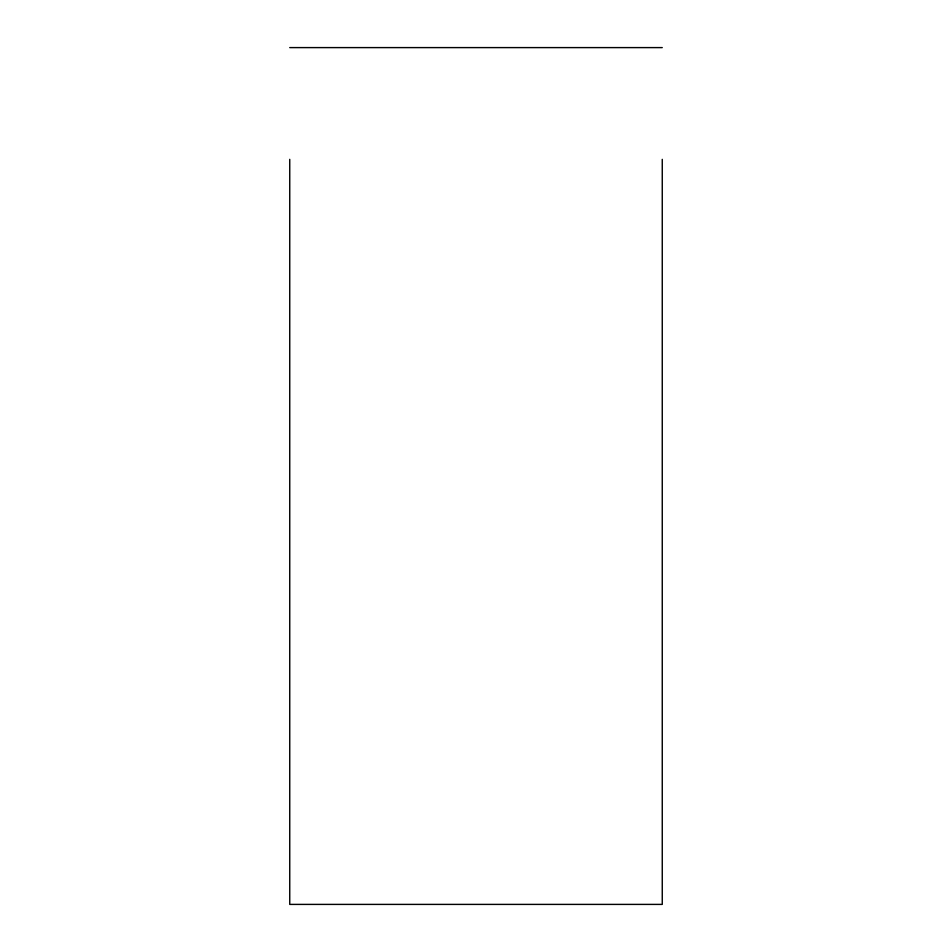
<?xml version="1.0" encoding="UTF-8"?>
<svg xmlns="http://www.w3.org/2000/svg" width="952" height="952" viewBox="0 0 952 952"><rect width="100%" height="100%" fill="white"/><g stroke="black" fill="none" stroke-linecap="round" stroke-linejoin="round"><path stroke-width="1.43" d="M289.741 47.6L662.259 47.6M662.259 159.353L662.259 904.4L289.741 904.4L289.741 159.353"/></g></svg>
